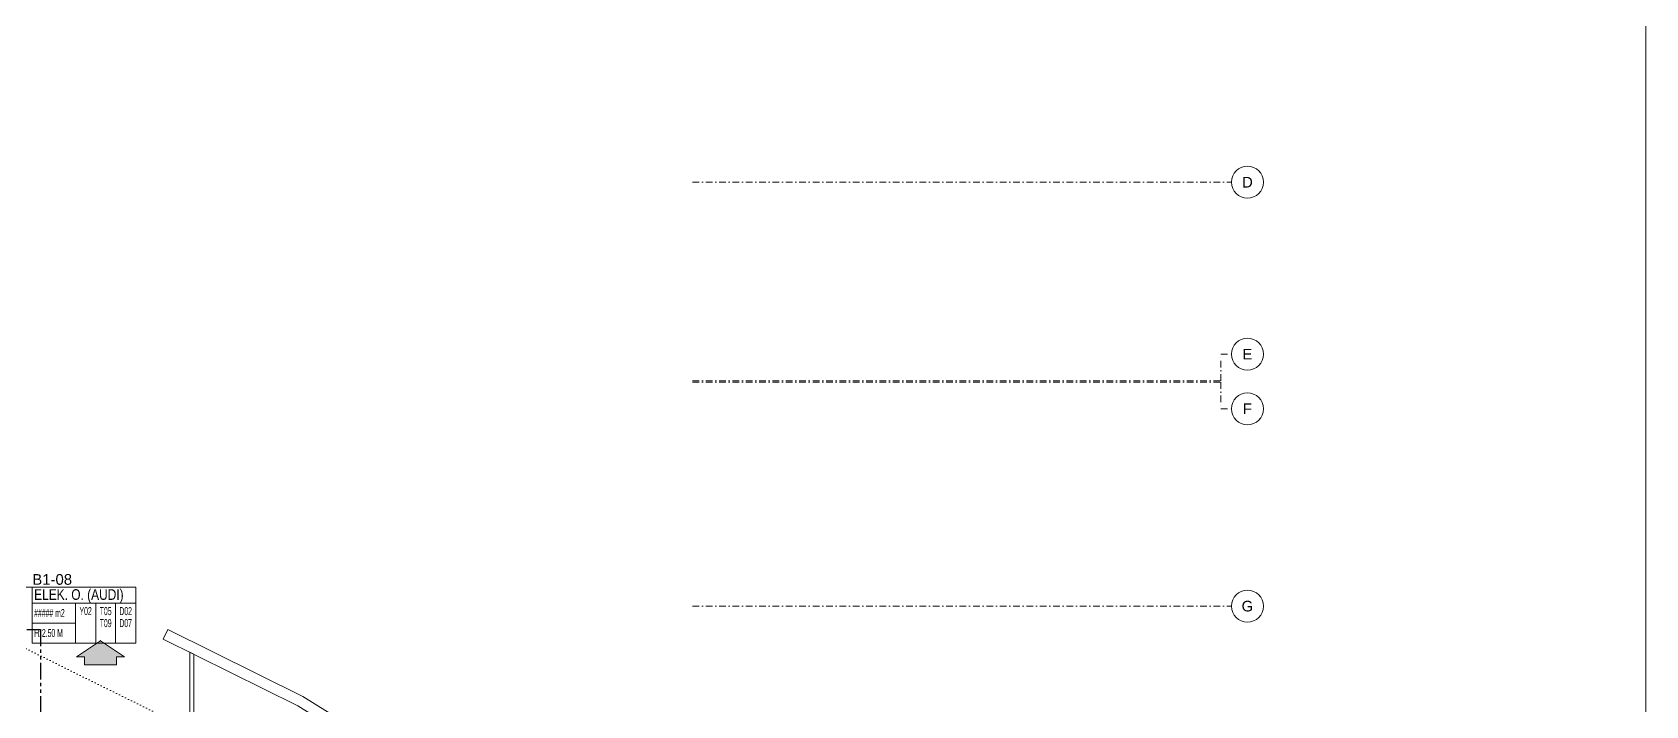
# Model space of a CAD drawing. Header units: metres. Extents: x -13545 to 152404, y -11890 to 28436.
# Drawn here: x 65950 to 72000, y 4466 to 6992 of the extents above; entities that cross this region are included whole.
import ezdxf
from ezdxf.enums import TextEntityAlignment as Align

# ---------------------------------------------------------------- set-up
doc = ezdxf.new("R2010")
doc.units = ezdxf.units.M
doc.header["$LTSCALE"] = 100
doc.header["$MEASUREMENT"] = 0
for name, pattern in [('DASHDOT2', [0.5, 0.25, -0.125, 0, -0.125]), ('DOT2', [0.125, 0, -0.125]), ('PHANTOM2', [1.25, 0.625, -0.125, 0.125, -0.125, 0.125, -0.125])]:
    doc.linetypes.add(name, pattern=pattern)
doc.layers.get('0').update_dxf_attribs({"color": 9, "lineweight": 9})
for name, color, linetype, lineweight in [('00', 9, 'Continuous', 9), ('01', 9, 'Continuous', 9), ('06D', 9, 'Continuous', 9), ('20', 9, 'DOT2', 9), ('21', 9, 'Continuous', 9), ('21_mahal200', 9, 'Continuous', 9), ('24', 9, 'DASHDOT2', 9), ('40A', 9, 'Continuous', 9), ('E-KABLO', 7, 'Continuous', 30)]:
    doc.layers.add(name, color=color, linetype=linetype, lineweight=lineweight)
doc.styles.add('Arial', font='arial.ttf', dxfattribs={"height": 2.5})
doc.styles.add('MuuM_TEXT-STANDART', font='ARIALN.TTF')
doc.dimstyles.new('MuuM_DIM200', dxfattribs={"dimscale": 20, "dimtxt": 2, "dimasz": 1, "dimexe": 1, "dimexo": 1, "dimgap": 1, "dimtad": 1, "dimdec": 1, "dimrnd": 0.5, "dimdsep": 46, "dimtxsty": 'MuuM_TEXT-STANDART', "dimblk": 'ARCHTICK', "dimcen": 0, "dimdle": 0.15, "dimclrd": 256, "dimclre": 256, "dimclrt": 256, "dimadec": 0, "dimazin": 0, "dimtfac": 5, "dimtdec": 1, "dimtix": 1, "dimtmove": 2, "dimatfit": 3, "dimldrblk": 'DOT', "dimfxl": 3, "dimfxlon": 1, "dimtolj": 1, "dimlwd": -1, "dimlwe": -1, "dimarcsym": 0})

# ---------------------------------------------------------------- blocks, each defined once
blk = doc.blocks.new('0_aks')
at = {"linetype": 'Continuous'}
blk.add_circle((0, 0), 3, dxfattribs=at)
at = {"style": 'Arial'}
blk.add_attdef('AKS', text='', height=2, dxfattribs=at).set_placement((0, 0), align=Align.MIDDLE_CENTER)
blk = doc.blocks.new('p-akslar_yeni')
at = {"layer": '24'}
for points in [[(18840, -2145), (20861, -2145)], [(20821, -2890), (20821, -2790), (20861, -2790)], [(18840, -2890), (20821, -2890)], [(18840, -2895), (20821, -2895)], [(20821, -2895), (20821, -2995), (20861, -2995)], [(18840, -3735), (20861, -3735)]]:
    blk.add_lwpolyline(points, dxfattribs=at)
at = {"layer": '21', "xscale": 20, "yscale": 20, "zscale": 20}
for p, values in [((20921, -2145), {'AKS': 'D'}), ((20921, -2790), {'AKS': 'E'}), ((20921, -2995), {'AKS': 'F'}), ((20921, -3735), {'AKS': 'G'})]:
    blk.add_blockref('0_aks', p, dxfattribs=at).add_auto_attribs(values)
blk = doc.blocks.new('1.bod.mimari.elk')
at = {"layer": '01'}
blk.add_lwpolyline([(10457.8, -3878), (10964.6, -4128.6), (11442.7, -4426.4), (12040, -4815.3), (12040, -4863), (11421.2, -4460.1), (10945.1, -4163.6), (10440.1, -3913.9)], close=True, dxfattribs=at)
blk = doc.blocks.new('0-OK 2')
at = {"true_color": 0x4f4f4f}
blk.add_hatch(color=251, dxfattribs=at).paths.add_polyline_path([(0, 0), (120, 180), (120, 120), (180, 120), (180, -120), (120, -120), (120, -180)])
at = {"linetype": 'ByBlock', "lineweight": -2}
blk.add_lwpolyline([(180, -120), (180, 120), (120, 120), (120, 180), (0, 0), (120, -180), (120, -120)], close=True, dxfattribs=at)
blk.add_point((0, 0))
blk = doc.blocks.new('0_roomno2')
blk.add_lwpolyline([(19.38, -10.5), (0, -10.5), (0, 0), (19.38, 0)], close=True)
for points in [[(0, -3), (19.38, -3)], [(8.12, -3), (8.12, -10.5)], [(11.88, -3), (11.88, -10.5)], [(15.62, -3), (15.62, -10.5)], [(0, -6.75), (8.12, -6.75)]]:
    blk.add_lwpolyline(points)
at = {"style": 'MuuM_TEXT-STANDART', "width": 0.6}
blk.add_text('H:', height=1.5, dxfattribs=at).set_placement((0.35, -8.61), align=Align.MIDDLE_LEFT)
at = {"style": 'Arial'}
blk.add_attdef('ODANO', (0, 1.17), '', height=2, dxfattribs=at)
blk.add_attdef('MEKANADI', text='', height=2, dxfattribs=at).set_placement((0.35, -3), align=Align.BOTTOM_LEFT)
at = {"style": 'MuuM_TEXT-STANDART', "width": 0.6}
for tag, p in [('M2', (0.35, -4.88)), ('TEMIZTAVANYUKSEKLIGI', (1.8, -8.61))]:
    blk.add_attdef(tag, text='', height=1.5, dxfattribs=at).set_placement(p, align=Align.MIDDLE_LEFT)
for tag, p in [('YER01', (10, -4.5)), ('YER02', (10, -6.75)), ('TAVAN01', (13.75, -4.5)), ('TAVAN02', (13.75, -6.75)), ('DUVAR01', (17.5, -4.5)), ('DUVAR02', (17.5, -6.75)), ('YER03', (10, -9)), ('TAVAN03', (13.75, -9)), ('DUVAR03', (17.5, -9))]:
    blk.add_attdef(tag, text='', height=1.5, dxfattribs=at).set_placement(p, align=Align.MIDDLE_CENTER)
blk = doc.blocks.new('_ArchTick')
at = {"color": 0, "linetype": 'ByBlock', "const_width": 0.15}
blk.add_lwpolyline([(-0.5, -0.5), (0.5, 0.5)], dxfattribs=at)
blk = doc.blocks.new('_Dot')
at = {"color": 0, "linetype": 'ByBlock', "lineweight": -2}
blk.add_line((-0.5, 0), (-1, 0), dxfattribs=at)
at = {"color": 0, "linetype": 'ByBlock', "const_width": 0.5}
blk.add_lwpolyline([(-0.25, 0, 1), (0.25, 0, 1)], format="xyb", close=True, dxfattribs=at)
blk = doc.blocks.new('1.bod.mimari1.elk')
at = {"layer": '00'}
blk.add_lwpolyline([(10540, -4300), (10540, -3963.27), (10555, -3970.69), (10555, -4300), (10540, -4300)], dxfattribs=at)
at = {"layer": '20'}
blk.add_lwpolyline([(11313.16, -4700), (10818.48, -4391.06), (8921.11, -3452.7), (7718.56, -2913.06), (6516.01, -2373.42), (4675.61, -1723.48), (3791.04, -1488.82)], dxfattribs=at)
at = {"layer": '21', "xscale": 0.5, "yscale": 0.5, "zscale": 0.5, "rotation": 270}
blk.add_blockref('0-OK 2', (10205.32, -3920.13), dxfattribs=at)
at = {"layer": '21_mahal200'}
ref = blk.add_blockref('0_roomno2', (9949.87, -3718.58), dxfattribs=dict(at, xscale=20, yscale=20, zscale=20))
ref.add_attrib('ODANO', 'B1-08', (9949.87, -3709.94), dxfattribs={"layer": '0', "height": 40, "style": 'Arial'})
ref.add_attrib('MEKANADI', 'ELEK. O. (AUDI)', dxfattribs={"layer": '0', "height": 40, "style": 'Arial', "width": 0.8}).set_placement((9956.87, -3778.58), align=Align.BOTTOM_LEFT)
ref.add_attrib('M2', '##### m2', dxfattribs={"layer": '0', "height": 30, "style": 'MuuM_TEXT-STANDART', "width": 0.6}).set_placement((9956.87, -3816.08), align=Align.MIDDLE_LEFT)
ref.add_attrib('TEMIZTAVANYUKSEKLIGI', '2.50 M', dxfattribs={"layer": '0', "height": 30, "style": 'MuuM_TEXT-STANDART', "width": 0.6}).set_placement((9985.87, -3890.74), align=Align.MIDDLE_LEFT)
ref.add_attrib('YER01', 'Y02', dxfattribs={"layer": '0', "height": 30, "style": 'MuuM_TEXT-STANDART', "width": 0.6}).set_placement((10149.87, -3808.58), align=Align.MIDDLE_CENTER)
ref.add_attrib('TAVAN01', 'T05', dxfattribs={"layer": '0', "height": 30, "style": 'MuuM_TEXT-STANDART', "width": 0.6}).set_placement((10224.87, -3808.58), align=Align.MIDDLE_CENTER)
ref.add_attrib('DUVAR01', 'D02', dxfattribs={"layer": '0', "height": 30, "style": 'MuuM_TEXT-STANDART', "width": 0.6}).set_placement((10299.87, -3808.58), align=Align.MIDDLE_CENTER)
ref.add_attrib('TAVAN02', 'T09', dxfattribs={"layer": '0', "height": 30, "style": 'MuuM_TEXT-STANDART', "width": 0.6}).set_placement((10224.87, -3853.58), align=Align.MIDDLE_CENTER)
ref.add_attrib('DUVAR02', 'D07', dxfattribs={"layer": '0', "height": 30, "style": 'MuuM_TEXT-STANDART', "width": 0.6}).set_placement((10299.87, -3853.58), align=Align.MIDDLE_CENTER)
blk.add_leader([(9771.3, -3718.58), (9949.87, -3718.58)], dimstyle='MuuM_DIM200', override={"dimasz": 1, "dimfxl": 10}, dxfattribs=at)

msp = doc.modelspace()

# ---------------------------------------------------------------- linework, layer by layer
at = {"layer": '40A'}
msp.add_lwpolyline([(46479.3, 12281.4), (71999.5, 12281.4), (71999.5, -3898.6), (46479.3, -3898.6)], close=True, dxfattribs=at)
at = {"layer": 'E-KABLO', "color": 6, "linetype": 'PHANTOM2'}
for p, q in [((65804.8, 4751.9), (65980.5, 4751.9)), ((65980.5, 4751.9), (65980.5, 3180))]:
    msp.add_line(p, q, dxfattribs=at)

# ---------------------------------------------------------------- block references
at = {"layer": '06D'}
for name in ['1.bod.mimari.elk', '1.bod.mimari1.elk']:
    msp.add_blockref(name, (56000, 8630), dxfattribs=at)
at = {"layer": '24'}
msp.add_blockref('p-akslar_yeni', (49585, 8575), dxfattribs=at)

doc.saveas('drawing.dxf')
